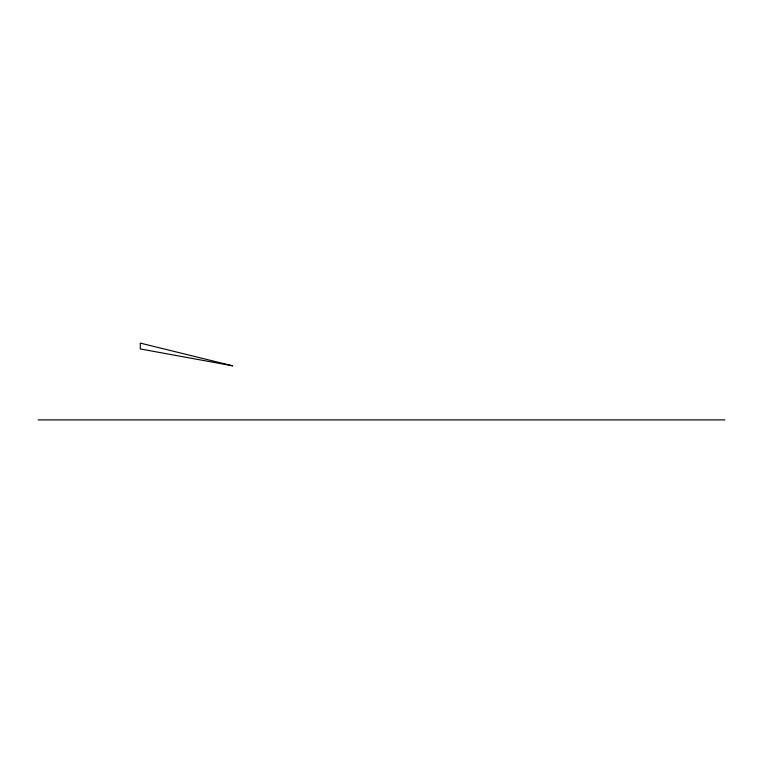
<?xml version="1.0" encoding="UTF-8"?>
<svg xmlns="http://www.w3.org/2000/svg" width="763" height="763" viewBox="0 0 763 763"><rect width="100%" height="100%" fill="white"/><g stroke="black" fill="none" stroke-linecap="round" stroke-linejoin="round"><path stroke-width="1.14" d="M38.15 419.898L724.85 419.898M232.648 365.82L140.287 348.949L140.287 343.102L232.648 365.82"/></g></svg>
